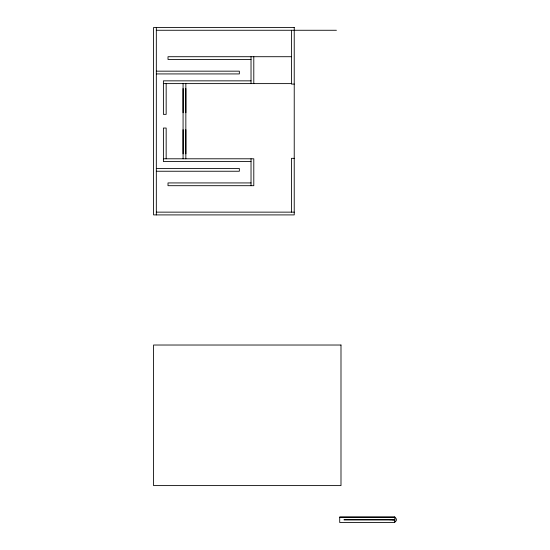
<?xml version="1.0" encoding="UTF-8"?>
<svg xmlns="http://www.w3.org/2000/svg" width="550" height="550" viewBox="0 0 550 550"><rect width="100%" height="100%" fill="white"/><g stroke="black" fill="none" stroke-linecap="round" stroke-linejoin="round"><path stroke-width="0.82" d="M183.074 153.869L183.074 129.656M183.074 112.75L183.074 88.536M185.845 153.869L185.845 129.656M185.845 112.75L185.845 88.536M393.834 519.723L391.82 519.881L391.827 519.523M156.324 30.271L336.428 30.271M291.459 56.712L168.011 56.712L168.011 59.476L251.027 59.476M156.324 71.163L239.346 71.163L239.346 73.927L156.324 73.927M251.027 80.85L163.398 80.85L163.398 114.359L166.162 114.359L166.162 83.614M163.398 83.614L291.459 83.614M294.229 84.074L291.459 84.074L291.459 30.271M294.229 158.331L291.459 158.331L291.459 212.142M163.398 158.792L253.798 158.792L253.798 185.694L168.011 185.694L168.011 182.93L251.027 182.93M251.027 161.562L163.398 161.562L163.398 128.047L166.162 128.047L166.162 158.792M156.324 168.479L239.346 168.479L239.346 171.243L156.324 171.243M156.324 212.142L294.229 212.142M339.714 517.275L394.804 517.275M394.804 519.502L344.073 519.502L344.073 519.963L394.804 519.963M393.264 519.502L393.264 519.963M390.122 519.523L390.122 519.942M253.798 56.712L253.798 83.614M251.027 56.712L251.027 83.614M251.027 158.792L251.027 185.694M185.845 83.614L185.845 158.792M183.074 83.614L183.074 158.792M156.324 27.5L156.324 214.906M394.735 517.502A2.303 2.303 0 0 1 394.735 521.957M294.229 27.5L153.56 27.5L153.56 214.906L294.229 214.906L294.229 27.5M340.993 345.022L153.56 345.022L153.56 485.602L340.993 485.602L340.993 345.022M394.804 516.966L339.714 516.966L339.714 522.5L394.804 522.5L394.804 516.966"/></g></svg>
